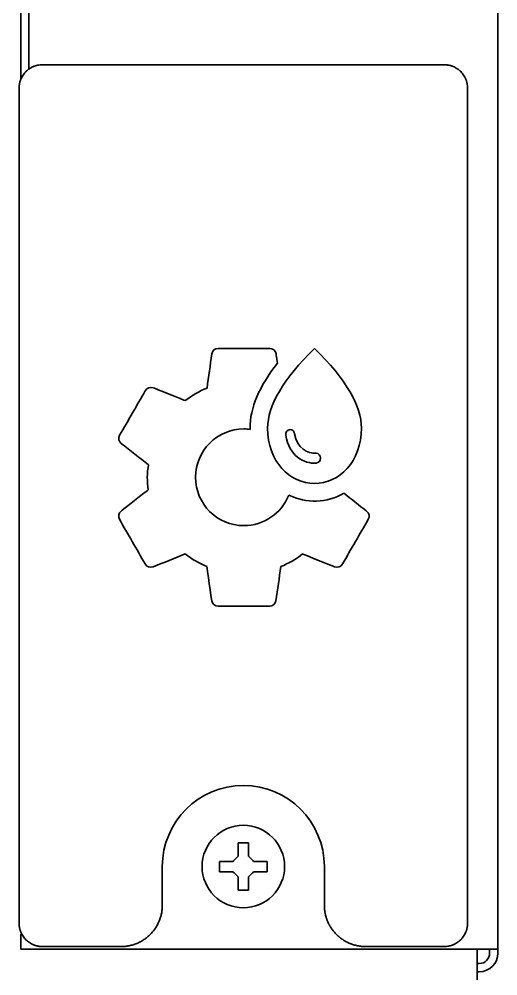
# Model space of a CAD drawing. Header units: inches. Extents: x 786 to 5755, y -850 to 3635.
# Drawn here: x 1600.3 to 1646.7, y 1298 to 1390.8 of the extents above; entities that cross this region are included whole.
import ezdxf

# ---------------------------------------------------------------- set-up
doc = ezdxf.new("R2010")
doc.units = ezdxf.units.IN
doc.layers.add('1', color=7, linetype='Continuous', true_color=0xffffff)

msp = doc.modelspace()

# ---------------------------------------------------------------- linework, layer by layer
at = {"layer": '1', "color": 7, "linetype": 'Continuous', "lineweight": 35}
for p, q in [((1646.72, 2087.381), (1646.72, 1300.631)), ((1600.42, 1392.03), (1600.42, 1384.966)), ((1601.22, 1392.03), (1601.22, 1385.98)), ((1602.512, 1386.389), (1641.528, 1386.389)), ((1600.263, 1303.123), (1600.263, 1384.139)), ((1643.777, 1384.139), (1643.777, 1303.123)), ((1621.52, 1310.931), (1622.02, 1310.931)), ((1622.02, 1310.931), (1622.52, 1310.931)), ((1614.157, 1308.631), (1614.157, 1304.872)), ((1629.883, 1304.872), (1629.883, 1308.631)), ((1622.02, 1306.331), (1621.52, 1306.331)), ((1622.52, 1306.331), (1622.02, 1306.331)), ((1600.42, 1300.631), (1600.42, 1302.074)), ((1610.157, 1300.874), (1602.512, 1300.874)), ((1641.528, 1300.874), (1633.883, 1300.874)), ((1601.22, 1300.631), (1600.42, 1300.631)), ((1602.22, 1300.631), (1601.22, 1300.631)), ((1644.92, 1300.631), (1602.22, 1300.631)), ((1641.77, 1300.631), (1602.42, 1300.631)), ((1644.72, 1299.431), (1644.72, 1300.631)), ((1646.72, 1300.631), (1644.92, 1300.631)), ((1645.92, 1300.231), (1645.92, 1300.631)), ((1646.72, 1300.231), (1646.72, 1300.631)), ((1644.72, 1297.631), (1644.72, 1299.431)), ((1644.92, 1299.231), (1644.72, 1299.231)), ((1644.72, 1298.431), (1644.92, 1298.431))]:
    msp.add_line(p, q, dxfattribs=at)
msp.add_circle((1622.02, 1308.631), 4, dxfattribs=at)
for centre, radius, start, end in [((1622.02, 1308.631), 7.863, 0, 180), ((1644.92, 1300.231), 1, 270, 0), ((1644.92, 1300.231), 1.8, 270, 0)]:
    msp.add_arc(centre, radius, start, end, dxfattribs=at)
msp.add_ellipse((1602.42, 1300.652), major_axis=(1.201, 0), ratio=0.017465, start_param=4.691555, end_param=4.712376, dxfattribs=at)
for points, knots in [([(1600.263, 1384.139), (1600.263, 1384.176), (1600.264, 1384.213), (1600.267, 1384.287), (1600.27, 1384.324), (1600.277, 1384.398), (1600.282, 1384.434), (1600.293, 1384.507), (1600.299, 1384.543), (1600.31, 1384.597), (1600.314, 1384.615), (1600.322, 1384.651), (1600.326, 1384.669), (1600.339, 1384.722), (1600.349, 1384.758), (1600.371, 1384.828), (1600.382, 1384.863), (1600.401, 1384.915), (1600.407, 1384.932), (1600.42, 1384.967), (1600.427, 1384.984), (1600.463, 1385.07), (1600.494, 1385.136), (1600.563, 1385.265), (1600.601, 1385.328), (1600.682, 1385.449), (1600.726, 1385.508), (1600.796, 1385.594), (1600.82, 1385.622), (1600.858, 1385.663), (1600.87, 1385.677), (1600.896, 1385.704), (1600.909, 1385.717), (1600.974, 1385.782), (1601.029, 1385.832), (1601.142, 1385.925), (1601.201, 1385.968), (1601.322, 1386.049), (1601.385, 1386.087), (1601.482, 1386.139), (1601.515, 1386.156), (1601.582, 1386.188), (1601.616, 1386.203), (1601.685, 1386.231), (1601.719, 1386.244), (1601.771, 1386.263), (1601.789, 1386.269), (1601.824, 1386.281), (1601.841, 1386.286), (1601.877, 1386.297), (1601.895, 1386.302), (1601.93, 1386.312), (1601.948, 1386.317), (1602.002, 1386.33), (1602.038, 1386.338), (1602.146, 1386.36), (1602.218, 1386.37), (1602.365, 1386.385), (1602.438, 1386.389), (1602.512, 1386.389)], [0, 0, 0, 0, 0.03125, 0.03125, 0.0625, 0.0625, 0.09375, 0.09375, 0.125, 0.125, 0.140625, 0.140625, 0.15625, 0.15625, 0.1875, 0.1875, 0.21875, 0.21875, 0.234375, 0.234375, 0.25, 0.25, 0.3125, 0.3125, 0.375, 0.375, 0.4375, 0.4375, 0.46875, 0.46875, 0.484375, 0.484375, 0.5, 0.5, 0.5625, 0.5625, 0.625, 0.625, 0.6875, 0.6875, 0.71875, 0.71875, 0.75, 0.75, 0.78125, 0.78125, 0.796875, 0.796875, 0.8125, 0.8125, 0.828125, 0.828125, 0.84375, 0.84375, 0.875, 0.875, 0.9375, 0.9375, 1, 1, 1, 1]), ([(1641.528, 1386.389), (1641.565, 1386.389), (1641.602, 1386.388), (1641.676, 1386.384), (1641.713, 1386.381), (1641.786, 1386.374), (1641.823, 1386.369), (1641.896, 1386.358), (1641.932, 1386.352), (1641.986, 1386.341), (1642.004, 1386.338), (1642.04, 1386.329), (1642.058, 1386.325), (1642.111, 1386.312), (1642.147, 1386.302), (1642.217, 1386.281), (1642.252, 1386.269), (1642.321, 1386.244), (1642.356, 1386.231), (1642.459, 1386.188), (1642.525, 1386.157), (1642.654, 1386.088), (1642.717, 1386.05), (1642.838, 1385.969), (1642.897, 1385.925), (1642.983, 1385.855), (1643.011, 1385.831), (1643.052, 1385.794), (1643.066, 1385.781), (1643.092, 1385.755), (1643.106, 1385.743), (1643.171, 1385.677), (1643.221, 1385.622), (1643.314, 1385.509), (1643.357, 1385.451), (1643.438, 1385.329), (1643.476, 1385.266), (1643.528, 1385.169), (1643.545, 1385.136), (1643.577, 1385.069), (1643.592, 1385.035), (1643.62, 1384.967), (1643.633, 1384.932), (1643.652, 1384.88), (1643.658, 1384.863), (1643.67, 1384.827), (1643.675, 1384.81), (1643.686, 1384.774), (1643.691, 1384.757), (1643.701, 1384.721), (1643.706, 1384.703), (1643.719, 1384.649), (1643.727, 1384.613), (1643.749, 1384.505), (1643.759, 1384.433), (1643.774, 1384.287), (1643.777, 1384.213), (1643.777, 1384.139)], [0, 0, 0, 0, 0.03125, 0.03125, 0.0625, 0.0625, 0.09375, 0.09375, 0.125, 0.125, 0.140625, 0.140625, 0.15625, 0.15625, 0.1875, 0.1875, 0.21875, 0.21875, 0.25, 0.25, 0.3125, 0.3125, 0.375, 0.375, 0.4375, 0.4375, 0.46875, 0.46875, 0.484375, 0.484375, 0.5, 0.5, 0.5625, 0.5625, 0.625, 0.625, 0.6875, 0.6875, 0.71875, 0.71875, 0.75, 0.75, 0.78125, 0.78125, 0.796875, 0.796875, 0.8125, 0.8125, 0.828125, 0.828125, 0.84375, 0.84375, 0.875, 0.875, 0.9375, 0.9375, 1, 1, 1, 1]), ([(1624.377, 1351.156), (1624.377, 1347.895), (1626.54, 1345.788), (1631.322, 1345.788), (1633.485, 1347.895), (1633.485, 1351.156), (1633.485, 1353.327), (1631.967, 1355.902), (1628.931, 1358.881)], [0, 0, 0, 0, 0.333333, 0.333333, 0.666667, 0.666667, 0.666667, 1, 1, 1, 1]), ([(1622.669, 1351.029), (1622.669, 1351.03), (1622.669, 1351.155), (1622.669, 1351.156), (1622.669, 1353.097), (1623.544, 1355.172), (1625.329, 1357.444)], [0, 0, 0, 0, 0.017888, 0.017888, 0.017888, 1, 1, 1, 1]), ([(1626.426, 1344.649), (1625.717, 1342.862), (1623.988, 1341.69), (1622.065, 1341.692), (1619.476, 1341.694), (1617.379, 1343.795), (1617.384, 1348.974), (1619.485, 1351.07), (1622.273, 1351.068), (1622.472, 1351.055), (1622.669, 1351.029)], [0, 0, 0, 0, 0.267473, 0.267473, 0.267473, 0.619481, 0.619481, 0.971488, 0.971488, 1, 1, 1, 1]), ([(1626.133, 1350.496), (1626.133, 1350.498), (1626.133, 1350.501), (1626.109, 1350.763), (1626.3, 1350.993), (1626.56, 1351.016)], [0, 0, 0, 0, 0.010028, 0.010028, 1, 1, 1, 1]), ([(1621.52, 1309.631), (1621.52, 1309.746), (1621.52, 1309.859), (1621.52, 1310.083), (1621.52, 1310.193), (1621.52, 1310.409), (1621.52, 1310.516), (1621.52, 1310.674), (1621.52, 1310.726), (1621.52, 1310.829), (1621.52, 1310.881), (1621.52, 1310.931)], [0, 0, 0, 0, 0.25, 0.25, 0.5, 0.5, 0.75, 0.75, 0.875, 0.875, 1, 1, 1, 1]), ([(1622.52, 1310.931), (1622.52, 1310.728), (1622.52, 1310.518), (1622.52, 1310.193), (1622.52, 1310.083), (1622.52, 1309.86), (1622.52, 1309.746), (1622.52, 1309.631)], [0, 0, 0, 0, 0.5, 0.5, 0.75, 0.75, 1, 1, 1, 1]), ([(1619.72, 1309.131), (1619.923, 1309.131), (1620.133, 1309.131), (1620.458, 1309.131), (1620.568, 1309.131), (1620.791, 1309.131), (1620.905, 1309.131), (1621.02, 1309.131)], [0, 0, 0, 0, 0.5, 0.5, 0.75, 0.75, 1, 1, 1, 1]), ([(1623.02, 1309.131), (1623.135, 1309.131), (1623.248, 1309.131), (1623.471, 1309.131), (1623.581, 1309.131), (1623.798, 1309.131), (1623.905, 1309.131), (1624.063, 1309.131), (1624.115, 1309.131), (1624.218, 1309.131), (1624.27, 1309.131), (1624.32, 1309.131)], [0, 0, 0, 0, 0.25, 0.25, 0.5, 0.5, 0.75, 0.75, 0.875, 0.875, 1, 1, 1, 1]), ([(1621.02, 1308.131), (1620.905, 1308.131), (1620.792, 1308.131), (1620.569, 1308.131), (1620.459, 1308.131), (1620.242, 1308.131), (1620.135, 1308.131), (1619.977, 1308.131), (1619.925, 1308.131), (1619.822, 1308.131), (1619.771, 1308.131), (1619.72, 1308.131)], [0, 0, 0, 0, 0.25, 0.25, 0.5, 0.5, 0.75, 0.75, 0.875, 0.875, 1, 1, 1, 1]), ([(1621.52, 1306.331), (1621.52, 1306.534), (1621.52, 1306.744), (1621.52, 1307.069), (1621.52, 1307.179), (1621.52, 1307.402), (1621.52, 1307.516), (1621.52, 1307.631)], [0, 0, 0, 0, 0.5, 0.5, 0.75, 0.75, 1, 1, 1, 1]), ([(1622.52, 1307.631), (1622.52, 1307.516), (1622.52, 1307.403), (1622.52, 1307.18), (1622.52, 1307.07), (1622.52, 1306.853), (1622.52, 1306.746), (1622.52, 1306.588), (1622.52, 1306.536), (1622.52, 1306.433), (1622.52, 1306.382), (1622.52, 1306.331)], [0, 0, 0, 0, 0.25, 0.25, 0.5, 0.5, 0.75, 0.75, 0.875, 0.875, 1, 1, 1, 1]), ([(1624.32, 1308.131), (1624.117, 1308.131), (1623.907, 1308.131), (1623.582, 1308.131), (1623.472, 1308.131), (1623.249, 1308.131), (1623.135, 1308.131), (1623.02, 1308.131)], [0, 0, 0, 0, 0.5, 0.5, 0.75, 0.75, 1, 1, 1, 1]), ([(1614.157, 1304.872), (1614.157, 1304.74), (1614.15, 1304.609), (1614.131, 1304.412), (1614.123, 1304.347), (1614.103, 1304.217), (1614.092, 1304.152), (1614.066, 1304.023), (1614.052, 1303.96), (1614.02, 1303.833), (1614.003, 1303.77), (1613.946, 1303.583), (1613.901, 1303.46), (1613.839, 1303.308), (1613.826, 1303.278), (1613.799, 1303.218), (1613.785, 1303.188), (1613.743, 1303.099), (1613.713, 1303.04), (1613.621, 1302.867), (1613.553, 1302.756), (1613.409, 1302.539), (1613.331, 1302.435), (1613.206, 1302.283), (1613.163, 1302.234), (1613.097, 1302.161), (1613.075, 1302.136), (1613.029, 1302.089), (1613.006, 1302.065), (1612.96, 1302.019), (1612.936, 1301.996), (1612.889, 1301.951), (1612.865, 1301.929), (1612.792, 1301.863), (1612.694, 1301.778), (1612.591, 1301.698), (1612.487, 1301.621), (1612.434, 1301.584), (1612.271, 1301.475), (1612.159, 1301.408), (1612.014, 1301.33), (1611.984, 1301.315), (1611.926, 1301.286), (1611.896, 1301.271), (1611.807, 1301.229), (1611.748, 1301.203), (1611.567, 1301.128), (1611.445, 1301.084), (1611.258, 1301.028), (1611.195, 1301.01), (1611.069, 1300.978), (1611.005, 1300.964), (1610.877, 1300.938), (1610.812, 1300.927), (1610.682, 1300.908), (1610.616, 1300.9), (1610.42, 1300.88), (1610.289, 1300.874), (1610.157, 1300.874)], [0, 0, 0, 0, 0.0625, 0.0625, 0.09375, 0.09375, 0.125, 0.125, 0.15625, 0.15625, 0.1875, 0.1875, 0.25, 0.25, 0.265625, 0.265625, 0.28125, 0.28125, 0.3125, 0.3125, 0.375, 0.375, 0.4375, 0.4375, 0.46875, 0.46875, 0.484375, 0.484375, 0.5, 0.5, 0.515625, 0.515625, 0.53125, 0.53125, 0.5625, 0.59375, 0.59375, 0.625, 0.625, 0.6875, 0.6875, 0.703125, 0.703125, 0.71875, 0.71875, 0.75, 0.75, 0.8125, 0.8125, 0.84375, 0.84375, 0.875, 0.875, 0.90625, 0.90625, 0.9375, 0.9375, 1, 1, 1, 1]), ([(1633.883, 1300.874), (1633.817, 1300.874), (1633.752, 1300.875), (1633.62, 1300.882), (1633.554, 1300.887), (1633.423, 1300.9), (1633.358, 1300.908), (1633.229, 1300.927), (1633.164, 1300.938), (1633.036, 1300.964), (1632.973, 1300.978), (1632.846, 1301.01), (1632.784, 1301.027), (1632.659, 1301.065), (1632.597, 1301.085), (1632.504, 1301.119), (1632.473, 1301.13), (1632.412, 1301.154), (1632.382, 1301.166), (1632.23, 1301.229), (1632.111, 1301.285), (1631.939, 1301.377), (1631.883, 1301.409), (1631.799, 1301.459), (1631.772, 1301.476), (1631.717, 1301.511), (1631.689, 1301.528), (1631.608, 1301.582), (1631.555, 1301.62), (1631.477, 1301.678), (1631.451, 1301.698), (1631.399, 1301.738), (1631.374, 1301.758), (1631.323, 1301.8), (1631.298, 1301.821), (1631.248, 1301.864), (1631.223, 1301.885), (1631.174, 1301.93), (1631.15, 1301.952), (1631.103, 1301.997), (1631.079, 1302.02), (1631.009, 1302.09), (1630.964, 1302.138), (1630.875, 1302.235), (1630.833, 1302.285), (1630.749, 1302.386), (1630.709, 1302.438), (1630.65, 1302.517), (1630.631, 1302.544), (1630.593, 1302.598), (1630.574, 1302.625), (1630.538, 1302.679), (1630.52, 1302.707), (1630.485, 1302.763), (1630.468, 1302.791), (1630.434, 1302.847), (1630.417, 1302.876), (1630.393, 1302.919), (1630.385, 1302.933), (1630.369, 1302.962), (1630.361, 1302.976), (1630.35, 1302.998), (1630.346, 1303.005), (1630.338, 1303.02), (1630.334, 1303.027), (1630.323, 1303.049), (1630.315, 1303.064), (1630.293, 1303.108), (1630.279, 1303.138), (1630.237, 1303.227), (1630.21, 1303.287), (1630.173, 1303.378), (1630.16, 1303.409), (1630.137, 1303.471), (1630.125, 1303.501), (1630.103, 1303.563), (1630.093, 1303.594), (1630.072, 1303.656), (1630.063, 1303.687), (1630.035, 1303.781), (1630.017, 1303.843), (1629.994, 1303.938), (1629.986, 1303.969), (1629.972, 1304.032), (1629.966, 1304.064), (1629.953, 1304.128), (1629.947, 1304.159), (1629.936, 1304.223), (1629.931, 1304.255), (1629.922, 1304.319), (1629.917, 1304.351), (1629.909, 1304.416), (1629.906, 1304.448), (1629.896, 1304.545), (1629.891, 1304.61), (1629.885, 1304.74), (1629.883, 1304.806), (1629.883, 1304.872)], [0, 0, 0, 0, 0.03125, 0.03125, 0.0625, 0.0625, 0.09375, 0.09375, 0.125, 0.125, 0.15625, 0.15625, 0.1875, 0.1875, 0.21875, 0.21875, 0.234375, 0.234375, 0.25, 0.25, 0.3125, 0.3125, 0.34375, 0.34375, 0.359375, 0.359375, 0.375, 0.375, 0.40625, 0.40625, 0.421875, 0.421875, 0.4375, 0.4375, 0.453125, 0.453125, 0.46875, 0.46875, 0.484375, 0.484375, 0.5, 0.5, 0.53125, 0.53125, 0.5625, 0.5625, 0.59375, 0.59375, 0.609375, 0.609375, 0.625, 0.625, 0.640625, 0.640625, 0.65625, 0.65625, 0.671875, 0.671875, 0.679687, 0.679687, 0.6875, 0.6875, 0.691406, 0.691406, 0.695312, 0.695312, 0.703125, 0.703125, 0.71875, 0.71875, 0.75, 0.75, 0.765625, 0.765625, 0.78125, 0.78125, 0.796875, 0.796875, 0.8125, 0.8125, 0.84375, 0.84375, 0.859375, 0.859375, 0.875, 0.875, 0.890625, 0.890625, 0.90625, 0.90625, 0.921875, 0.921875, 0.9375, 0.9375, 0.96875, 0.96875, 1, 1, 1, 1]), ([(1602.512, 1300.874), (1602.438, 1300.874), (1602.364, 1300.877), (1602.253, 1300.888), (1602.217, 1300.893), (1602.144, 1300.904), (1602.107, 1300.91), (1602.035, 1300.925), (1601.999, 1300.933), (1601.928, 1300.951), (1601.893, 1300.96), (1601.823, 1300.982), (1601.788, 1300.993), (1601.718, 1301.018), (1601.684, 1301.032), (1601.615, 1301.06), (1601.581, 1301.075), (1601.515, 1301.107), (1601.482, 1301.123), (1601.385, 1301.175), (1601.322, 1301.213), (1601.201, 1301.294), (1601.142, 1301.338), (1601.057, 1301.408), (1601.028, 1301.432), (1600.974, 1301.482), (1600.947, 1301.507), (1600.868, 1301.586), (1600.819, 1301.641), (1600.726, 1301.754), (1600.682, 1301.813), (1600.601, 1301.935), (1600.563, 1301.997), (1600.511, 1302.095), (1600.494, 1302.128), (1600.463, 1302.195), (1600.448, 1302.229), (1600.42, 1302.297), (1600.393, 1302.365), (1600.37, 1302.435), (1600.354, 1302.487), (1600.349, 1302.505), (1600.34, 1302.54), (1600.335, 1302.558), (1600.326, 1302.593), (1600.322, 1302.611), (1600.314, 1302.647), (1600.302, 1302.7), (1600.293, 1302.755), (1600.282, 1302.828), (1600.277, 1302.865), (1600.266, 1302.975), (1600.263, 1303.049), (1600.263, 1303.123)], [0, 0, 0, 0, 0.0625, 0.0625, 0.09375, 0.09375, 0.125, 0.125, 0.15625, 0.15625, 0.1875, 0.1875, 0.21875, 0.21875, 0.25, 0.25, 0.28125, 0.28125, 0.3125, 0.3125, 0.375, 0.375, 0.4375, 0.4375, 0.46875, 0.46875, 0.5, 0.5, 0.5625, 0.5625, 0.625, 0.625, 0.6875, 0.6875, 0.71875, 0.71875, 0.75, 0.75, 0.78125, 0.8125, 0.8125, 0.828125, 0.828125, 0.84375, 0.84375, 0.859375, 0.859375, 0.875, 0.90625, 0.90625, 0.9375, 0.9375, 1, 1, 1, 1]), ([(1643.777, 1303.123), (1643.777, 1303.086), (1643.777, 1303.049), (1643.773, 1302.975), (1643.77, 1302.938), (1643.763, 1302.865), (1643.758, 1302.828), (1643.747, 1302.755), (1643.741, 1302.719), (1643.73, 1302.665), (1643.727, 1302.647), (1643.718, 1302.611), (1643.714, 1302.593), (1643.701, 1302.54), (1643.691, 1302.505), (1643.67, 1302.434), (1643.658, 1302.399), (1643.633, 1302.33), (1643.62, 1302.295), (1643.577, 1302.193), (1643.546, 1302.126), (1643.477, 1301.997), (1643.439, 1301.935), (1643.358, 1301.813), (1643.314, 1301.754), (1643.244, 1301.668), (1643.22, 1301.64), (1643.182, 1301.599), (1643.17, 1301.585), (1643.144, 1301.559), (1643.131, 1301.545), (1643.066, 1301.48), (1643.011, 1301.43), (1642.898, 1301.338), (1642.839, 1301.294), (1642.718, 1301.213), (1642.655, 1301.175), (1642.558, 1301.123), (1642.525, 1301.106), (1642.458, 1301.074), (1642.424, 1301.059), (1642.356, 1301.031), (1642.321, 1301.018), (1642.269, 1300.999), (1642.251, 1300.993), (1642.216, 1300.982), (1642.199, 1300.976), (1642.163, 1300.965), (1642.145, 1300.96), (1642.11, 1300.95), (1642.092, 1300.946), (1642.038, 1300.932), (1642.002, 1300.924), (1641.894, 1300.903), (1641.822, 1300.892), (1641.676, 1300.877), (1641.602, 1300.874), (1641.528, 1300.874)], [0, 0, 0, 0, 0.03125, 0.03125, 0.0625, 0.0625, 0.09375, 0.09375, 0.125, 0.125, 0.140625, 0.140625, 0.15625, 0.15625, 0.1875, 0.1875, 0.21875, 0.21875, 0.25, 0.25, 0.3125, 0.3125, 0.375, 0.375, 0.4375, 0.4375, 0.46875, 0.46875, 0.484375, 0.484375, 0.5, 0.5, 0.5625, 0.5625, 0.625, 0.625, 0.6875, 0.6875, 0.71875, 0.71875, 0.75, 0.75, 0.78125, 0.78125, 0.796875, 0.796875, 0.8125, 0.8125, 0.828125, 0.828125, 0.84375, 0.84375, 0.875, 0.875, 0.9375, 0.9375, 1, 1, 1, 1])]:
    msp.add_open_spline(points, degree=3, knots=knots, dxfattribs=at)
for points in [[(1618.965, 1358.347), (1618.808, 1357.244), (1618.652, 1356.141), (1618.496, 1355.038)], [(1619.576, 1358.881), (1619.268, 1358.882), (1619.006, 1358.654), (1618.965, 1358.347)], [(1624.576, 1358.881), (1622.91, 1358.881), (1621.243, 1358.881), (1619.576, 1358.881)], [(1628.931, 1358.881), (1625.895, 1355.905), (1624.377, 1353.33), (1624.377, 1351.156)], [(1625.201, 1358.347), (1625.154, 1358.656), (1624.888, 1358.883), (1624.576, 1358.881)], [(1625.329, 1357.444), (1625.329, 1357.447), (1625.202, 1358.344), (1625.201, 1358.347)], [(1612.506, 1354.779), (1611.677, 1353.338), (1610.848, 1351.897), (1610.018, 1350.456)], [(1613.275, 1355.064), (1612.983, 1355.176), (1612.654, 1355.054), (1612.506, 1354.779)], [(1616.386, 1353.815), (1616.38, 1353.817), (1613.281, 1355.062), (1613.275, 1355.064)], [(1618.496, 1355.038), (1617.743, 1354.723), (1617.034, 1354.311), (1616.386, 1353.815)], [(1626.56, 1351.016), (1626.784, 1351.006), (1626.965, 1350.833), (1626.987, 1350.611)], [(1610.018, 1350.456), (1609.854, 1350.191), (1609.922, 1349.844), (1610.175, 1349.662)], [(1626.142, 1350.456), (1626.138, 1350.469), (1626.135, 1350.482), (1626.133, 1350.496)], [(1629.096, 1347.752), (1627.884, 1347.673), (1626.466, 1348.472), (1626.142, 1350.456)], [(1626.987, 1350.611), (1627.221, 1349.159), (1628.285, 1348.66), (1629.059, 1348.732)], [(1610.175, 1349.662), (1611.056, 1348.976), (1611.937, 1348.291), (1612.818, 1347.605)], [(1629.059, 1348.732), (1629.066, 1348.732), (1629.073, 1348.732), (1629.079, 1348.732)], [(1629.079, 1348.732), (1629.332, 1348.715), (1629.523, 1348.496), (1629.506, 1348.243)], [(1629.506, 1348.243), (1629.519, 1347.997), (1629.34, 1347.783), (1629.096, 1347.752)], [(1612.818, 1347.605), (1612.747, 1347.201), (1612.708, 1346.792), (1612.701, 1346.381)], [(1612.701, 1346.381), (1612.698, 1345.971), (1612.728, 1345.562), (1612.792, 1345.157)], [(1612.792, 1345.157), (1612.787, 1345.153), (1610.154, 1343.103), (1610.149, 1343.099)], [(1631.779, 1344.831), (1630.134, 1343.893), (1628.132, 1343.824), (1626.426, 1344.649)], [(1633.986, 1343.095), (1633.251, 1343.674), (1632.515, 1344.252), (1631.779, 1344.831)], [(1610.149, 1343.099), (1609.915, 1342.905), (1609.849, 1342.573), (1609.993, 1342.305)], [(1634.147, 1342.305), (1634.304, 1342.571), (1634.234, 1342.912), (1633.986, 1343.095)], [(1609.993, 1342.305), (1610.826, 1340.863), (1611.66, 1339.422), (1612.493, 1337.98)], [(1631.647, 1337.981), (1632.48, 1339.423), (1633.314, 1340.864), (1634.147, 1342.305)], [(1613.262, 1337.695), (1614.299, 1338.112), (1615.336, 1338.529), (1616.373, 1338.946)], [(1616.373, 1338.946), (1617.019, 1338.447), (1617.728, 1338.035), (1618.482, 1337.722)], [(1625.658, 1337.722), (1626.413, 1338.032), (1627.123, 1338.444), (1627.767, 1338.946)], [(1627.767, 1338.946), (1627.773, 1338.944), (1630.874, 1337.699), (1630.88, 1337.697)], [(1612.493, 1337.98), (1612.646, 1337.71), (1612.97, 1337.59), (1613.262, 1337.695)], [(1630.88, 1337.697), (1631.17, 1337.586), (1631.498, 1337.708), (1631.647, 1337.981)], [(1618.482, 1337.722), (1618.483, 1337.716), (1618.951, 1334.421), (1618.952, 1334.415)], [(1625.188, 1334.415), (1625.345, 1335.517), (1625.501, 1336.62), (1625.658, 1337.722)], [(1618.952, 1334.415), (1619.003, 1334.109), (1619.266, 1333.884), (1619.576, 1333.881)], [(1624.576, 1333.881), (1624.887, 1333.876), (1625.151, 1334.106), (1625.188, 1334.415)], [(1619.576, 1333.881), (1621.243, 1333.881), (1622.91, 1333.881), (1624.576, 1333.881)], [(1621.02, 1309.131), (1621.06, 1309.172), (1621.142, 1309.253), (1621.268, 1309.379), (1621.395, 1309.506), (1621.479, 1309.59), (1621.52, 1309.631)], [(1622.52, 1309.631), (1622.562, 1309.589), (1622.645, 1309.506), (1622.773, 1309.378), (1622.899, 1309.252), (1622.98, 1309.171), (1623.02, 1309.131)], [(1619.72, 1308.131), (1619.72, 1308.298), (1619.72, 1308.631), (1619.72, 1308.964), (1619.72, 1309.131)], [(1624.32, 1309.131), (1624.32, 1308.964), (1624.32, 1308.631), (1624.32, 1308.298), (1624.32, 1308.131)], [(1621.52, 1307.631), (1621.478, 1307.673), (1621.395, 1307.756), (1621.267, 1307.884), (1621.141, 1308.01), (1621.06, 1308.091), (1621.02, 1308.131)], [(1623.02, 1308.131), (1622.98, 1308.091), (1622.898, 1308.009), (1622.772, 1307.883), (1622.645, 1307.756), (1622.562, 1307.673), (1622.52, 1307.631)]]:
    msp.add_open_spline(points, degree=3, dxfattribs=at)

doc.saveas('drawing.dxf')
